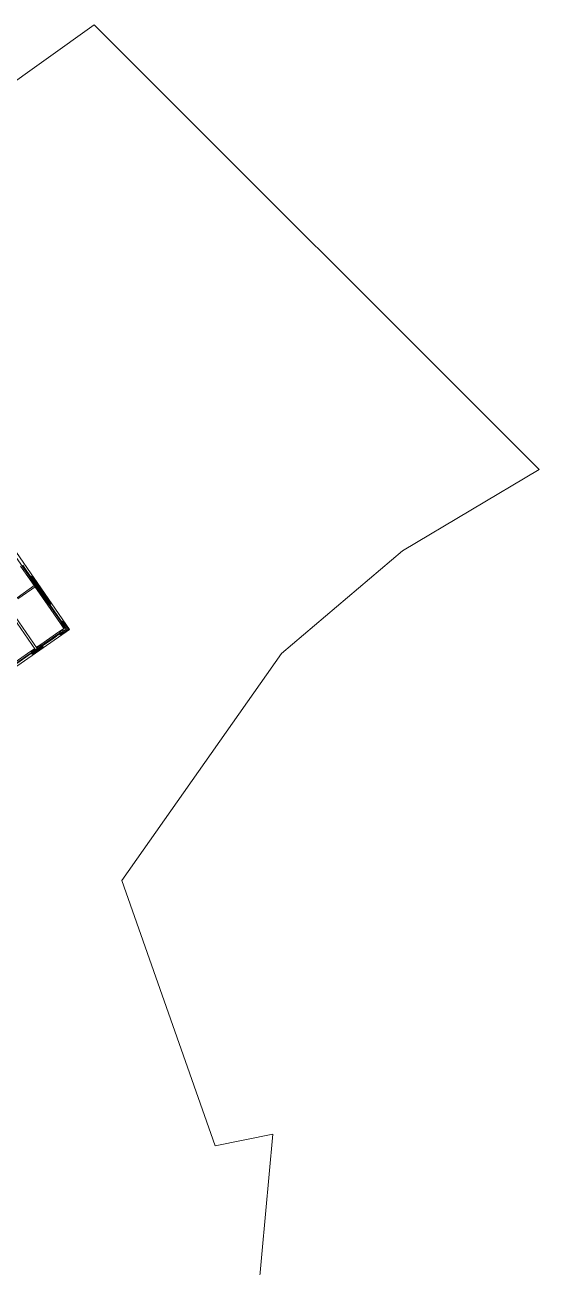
# Model space of a CAD drawing. Header units: metres. Extents: x 2747624 to 2747775, y 1250135 to 1250307.
# Drawn here: x 2747728.1 to 2747775.3, y 1250192.8 to 1250306.8 of the extents above; entities that cross this region are included whole.
import ezdxf

# ---------------------------------------------------------------- set-up
doc = ezdxf.new("R2010")
doc.units = ezdxf.units.M
doc.header["$MEASUREMENT"] = 0
doc.layers.add('nichttragend', color=7, linetype='Continuous')
doc.layers.add('tragend', color=7, linetype='Continuous')

# ---------------------------------------------------------------- blocks, each defined once
blk = doc.blocks.new('dfghdgh')
at = {"layer": 'nichttragend', "color": 252, "linetype": 'Continuous', "lineweight": 0}
for p, q in [((2746734.46, 1250306.79), (2746705.58, 1250286.2)), ((2746775.29, 1250265.99), (2746734.46, 1250306.79)), ((2746762.74, 1250258.55), (2746775.29, 1250265.99)), ((2746731.87, 1250251.34), (2746727.24, 1250258.02)), ((2746727.31, 1250258.38), (2746732.19, 1250251.33)), ((2746751.66, 1250249.11), (2746762.74, 1250258.55)), ((2746728.5, 1250255.98), (2746727.7, 1250257.14)), ((2746728.27, 1250256.68), (2746727.9, 1250257.21)), ((2746728.64, 1250256.14), (2746728.27, 1250256.68)), ((2746728.51, 1250255.99), (2746728.5, 1250255.98)), ((2746728.53, 1250256), (2746728.51, 1250255.99)), ((2746728.6, 1250256.06), (2746728.53, 1250256)), ((2746728.61, 1250256.06), (2746728.6, 1250256.06)), ((2746728.66, 1250256.09), (2746728.61, 1250256.06)), ((2746728.71, 1250256.19), (2746728.64, 1250256.14)), ((2746728.64, 1250256.14), (2746728.67, 1250256.1)), ((2746728.67, 1250256.1), (2746728.66, 1250256.09)), ((2746728.72, 1250256.2), (2746728.71, 1250256.19)), ((2746730.21, 1250253.55), (2746730.2, 1250253.54)), ((2746730.2, 1250253.54), (2746731.35, 1250251.87)), ((2746730.22, 1250253.56), (2746730.21, 1250253.55)), ((2746730.3, 1250253.61), (2746730.22, 1250253.56)), ((2746730.35, 1250253.65), (2746730.3, 1250253.61)), ((2746730.3, 1250253.61), (2746730.3, 1250253.61)), ((2746730.36, 1250253.65), (2746730.35, 1250253.65)), ((2746730.39, 1250253.61), (2746730.36, 1250253.65)), ((2746730.46, 1250253.66), (2746730.39, 1250253.61)), ((2746730.39, 1250253.61), (2746731.12, 1250252.56)), ((2746730.47, 1250253.67), (2746730.46, 1250253.66)), ((2746731.12, 1250252.56), (2746731.49, 1250252.03)), ((2746731.56, 1250252.08), (2746731.49, 1250252.03)), ((2746731.49, 1250252.03), (2746731.51, 1250251.99)), ((2746731.57, 1250252.09), (2746731.56, 1250252.08)), ((2746732.19, 1250251.33), (2746724.19, 1250245.78)), ((2746724.55, 1250246.34), (2746731.21, 1250250.95)), ((2746729.54, 1250249.96), (2746731.21, 1250251.11)), ((2746730.75, 1250250.54), (2746731.28, 1250250.91)), ((2746731.22, 1250251.1), (2746731.21, 1250251.11)), ((2746731.21, 1250250.95), (2746731.24, 1250250.91)), ((2746731.23, 1250251.08), (2746731.22, 1250251.1)), ((2746731.28, 1250251.01), (2746731.23, 1250251.08)), ((2746731.24, 1250250.91), (2746731.87, 1250251.34)), ((2746731.28, 1250251), (2746731.28, 1250251.01)), ((2746731.32, 1250250.96), (2746731.28, 1250251)), ((2746731.28, 1250250.91), (2746731.32, 1250250.94)), ((2746731.33, 1250250.84), (2746731.28, 1250250.91)), ((2746731.32, 1250250.94), (2746731.32, 1250250.96)), ((2746731.36, 1250251.88), (2746731.35, 1250251.87)), ((2746731.37, 1250251.89), (2746731.36, 1250251.88)), ((2746731.45, 1250251.95), (2746731.37, 1250251.89)), ((2746731.5, 1250251.98), (2746731.45, 1250251.95)), ((2746731.45, 1250251.95), (2746731.45, 1250251.95)), ((2746731.51, 1250251.99), (2746731.5, 1250251.98)), ((2746729.55, 1250249.94), (2746729.54, 1250249.96)), ((2746729.56, 1250249.93), (2746729.55, 1250249.94)), ((2746729.62, 1250249.85), (2746729.56, 1250249.93)), ((2746729.65, 1250249.8), (2746729.62, 1250249.85)), ((2746729.62, 1250249.85), (2746729.62, 1250249.85)), ((2746729.66, 1250249.79), (2746729.65, 1250249.8)), ((2746729.7, 1250249.82), (2746729.66, 1250249.79)), ((2746729.7, 1250249.82), (2746730.75, 1250250.54)), ((2746729.75, 1250249.75), (2746729.7, 1250249.82)), ((2746729.76, 1250249.73), (2746729.75, 1250249.75)), ((2746731.34, 1250250.83), (2746731.33, 1250250.84)), ((2746726.98, 1250248.18), (2746728.64, 1250249.33)), ((2746727.13, 1250248.04), (2746728.18, 1250248.77)), ((2746728.18, 1250248.77), (2746728.71, 1250249.14)), ((2746728.65, 1250249.32), (2746728.64, 1250249.33)), ((2746728.66, 1250249.31), (2746728.65, 1250249.32)), ((2746728.71, 1250249.23), (2746728.66, 1250249.31)), ((2746728.71, 1250249.22), (2746728.71, 1250249.23)), ((2746728.75, 1250249.18), (2746728.71, 1250249.22)), ((2746728.71, 1250249.14), (2746728.76, 1250249.16)), ((2746728.76, 1250249.06), (2746728.71, 1250249.14)), ((2746728.76, 1250249.16), (2746728.75, 1250249.18)), ((2746728.77, 1250249.05), (2746728.76, 1250249.06)), ((2746736.99, 1250228.29), (2746751.66, 1250249.11)), ((2746745.55, 1250203.95), (2746736.99, 1250228.29)), ((2746750.84, 1250205.04), (2746745.55, 1250203.95)), ((2746747.17, 1250164.83), (2746750.84, 1250205.04))]:
    blk.add_line(p, q, dxfattribs=at)
at = {"layer": 'nichttragend', "color": 190, "linetype": 'Continuous', "lineweight": 0}
for p, q in [((2746728.5, 1250255.98), (2746730.2, 1250253.54)), ((2746728.51, 1250255.99), (2746730.21, 1250253.55)), ((2746730.22, 1250253.56), (2746728.53, 1250256)), ((2746730.35, 1250253.65), (2746728.66, 1250256.09)), ((2746730.46, 1250253.66), (2746728.71, 1250256.19)), ((2746730.47, 1250253.67), (2746728.72, 1250256.2)), ((2746732.01, 1250251.43), (2746731.56, 1250252.08)), ((2746732.08, 1250251.36), (2746731.57, 1250252.09)), ((2746731.66, 1250251.42), (2746731.21, 1250251.11)), ((2746731.68, 1250251.42), (2746731.22, 1250251.1)), ((2746731.23, 1250251.08), (2746731.69, 1250251.41)), ((2746731.32, 1250250.96), (2746731.41, 1250251.02)), ((2746731.33, 1250250.84), (2746731.98, 1250251.29)), ((2746731.34, 1250250.83), (2746732.09, 1250251.35)), ((2746731.35, 1250251.87), (2746731.66, 1250251.42)), ((2746731.36, 1250251.88), (2746731.67, 1250251.43)), ((2746731.69, 1250251.43), (2746731.37, 1250251.89)), ((2746731.89, 1250251.42), (2746731.5, 1250251.98)), ((2746731.61, 1250251.16), (2746731.87, 1250251.34)), ((2746731.68, 1250251.42), (2746731.67, 1250251.43)), ((2746731.7, 1250251.41), (2746731.69, 1250251.43)), ((2746731.69, 1250251.41), (2746731.7, 1250251.41)), ((2746731.87, 1250251.34), (2746731.92, 1250251.38)), ((2746731.92, 1250251.38), (2746731.89, 1250251.42)), ((2746731.98, 1250251.29), (2746732.06, 1250251.35)), ((2746732.06, 1250251.35), (2746732.01, 1250251.43)), ((2746732.09, 1250251.35), (2746732.08, 1250251.36)), ((2746728.75, 1250249.18), (2746729.65, 1250249.8)), ((2746728.76, 1250249.06), (2746729.75, 1250249.75)), ((2746729.54, 1250249.96), (2746729.15, 1250249.69)), ((2746729.55, 1250249.94), (2746729.16, 1250249.67)), ((2746729.17, 1250249.66), (2746729.56, 1250249.93)), ((2746728.99, 1250249.57), (2746728.64, 1250249.33)), ((2746729, 1250249.56), (2746728.65, 1250249.32)), ((2746728.66, 1250249.31), (2746729.01, 1250249.55)), ((2746728.77, 1250249.05), (2746729.76, 1250249.73))]:
    blk.add_line(p, q, dxfattribs=at)
at = {"layer": 'tragend', "color": 20, "linetype": 'Continuous', "lineweight": 0}
for p, q in [((2746729.05, 1250255.41), (2746727.37, 1250254.24)), ((2746727.45, 1250254.12), (2746729.14, 1250255.29))]:
    blk.add_line(p, q, dxfattribs=at)
at = {"layer": 'tragend', "color": 92, "linetype": 'Continuous', "lineweight": 0}
for p, q in [((2746726.36, 1250253.36), (2746729.06, 1250249.47)), ((2746729.23, 1250249.58), (2746726.53, 1250253.48)), ((2746731.53, 1250251.28), (2746731.32, 1250251.14)), ((2746731.32, 1250251.14), (2746731.41, 1250251.02)), ((2746731.34, 1250251.14), (2746731.53, 1250251.27)), ((2746731.41, 1250251.03), (2746731.34, 1250251.14)), ((2746731.41, 1250251.02), (2746731.61, 1250251.16)), ((2746731.6, 1250251.16), (2746731.41, 1250251.03)), ((2746731.61, 1250251.16), (2746731.53, 1250251.28)), ((2746731.53, 1250251.27), (2746731.6, 1250251.16)), ((2746729.23, 1250249.58), (2746729.06, 1250249.47))]:
    blk.add_line(p, q, dxfattribs=at)

msp = doc.modelspace()

# ---------------------------------------------------------------- block references
msp.add_blockref('dfghdgh', (1000, 0))

doc.saveas('drawing.dxf')
